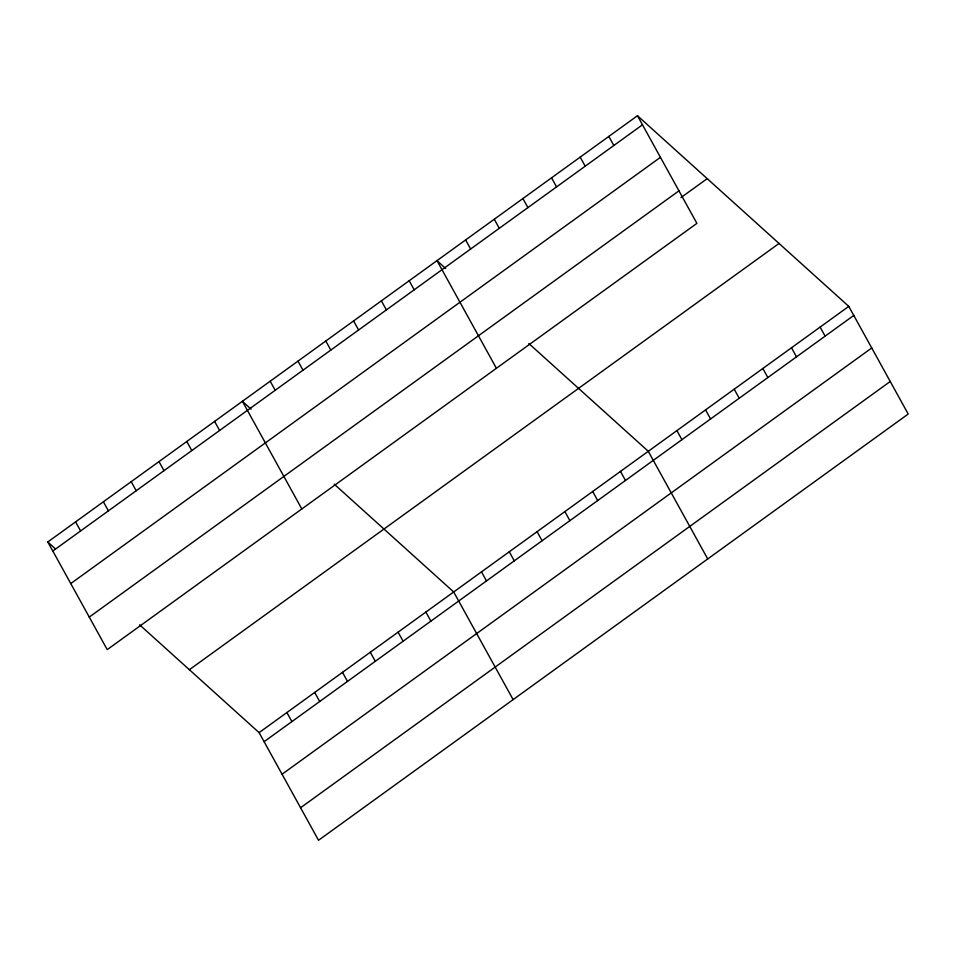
<?xml version="1.0" encoding="UTF-8"?>
<svg xmlns="http://www.w3.org/2000/svg" width="956" height="956" viewBox="0 0 956 956"><rect width="100%" height="100%" fill="white"/><g stroke="black" fill="none" stroke-linecap="round" stroke-linejoin="round"><path stroke-width="1.43" d="M637.473 115.724L696.9 223.369L107.227 649.626L47.8 541.968L637.473 115.724L848.773 306.374L908.2 414.032L318.527 840.276L259.1 732.631L139.636 624.83M52.807 551.038L642.48 124.794M70.768 583.566L660.441 157.322M89.267 617.086L678.951 190.841M680.947 197.617L707.201 178.641M189.372 669.714L779.044 243.457M259.1 732.631L848.773 306.374M264.095 741.689L853.78 315.444M282.056 774.229L871.741 347.972M300.566 807.748L890.239 381.492M445.699 268.505L436.988 260.641L496.415 368.299M528.823 343.503L648.288 451.304L707.715 558.949M251.105 409.168L242.394 401.305L301.821 508.962M334.23 484.166L453.694 591.967L513.121 699.613M47.8 541.968L55.424 548.852M820.129 327.083L825.136 336.154M791.484 347.781L796.491 356.851M762.852 368.49L767.859 377.56M608.841 136.421L613.836 145.491M734.208 389.188L739.215 398.258M580.196 157.131L585.203 166.201M705.564 409.897L710.571 418.967M551.552 177.828L556.559 186.898M676.92 430.594L681.927 439.664M522.908 198.537L527.915 207.607M494.276 219.235L499.271 228.305M620.48 471.392L625.487 480.462M465.632 239.944L470.639 249.014M592.684 491.492L597.691 500.562M564.888 511.591L569.895 520.65M409.192 280.741L414.199 289.811M537.081 531.679L542.088 540.749M381.384 300.829L386.391 309.899M509.285 551.779L514.292 560.837M353.589 320.929L358.596 329.999M481.489 571.867L486.496 580.937M325.793 341.029L330.8 350.087M297.997 361.117L302.992 370.187M425.886 612.055L430.893 621.125M270.19 381.217L275.197 390.275M398.09 632.155L403.097 641.225M370.295 652.243L375.302 661.313M214.598 421.405L219.605 430.475M342.487 672.343L347.494 681.413M186.79 441.493L191.798 450.563M314.691 692.443L319.698 701.501M158.995 461.593L164.002 470.663M286.896 712.531L291.903 721.601M131.199 481.681L136.206 490.751M103.403 501.781L108.398 510.851M75.596 521.88L80.603 530.939"/></g></svg>
